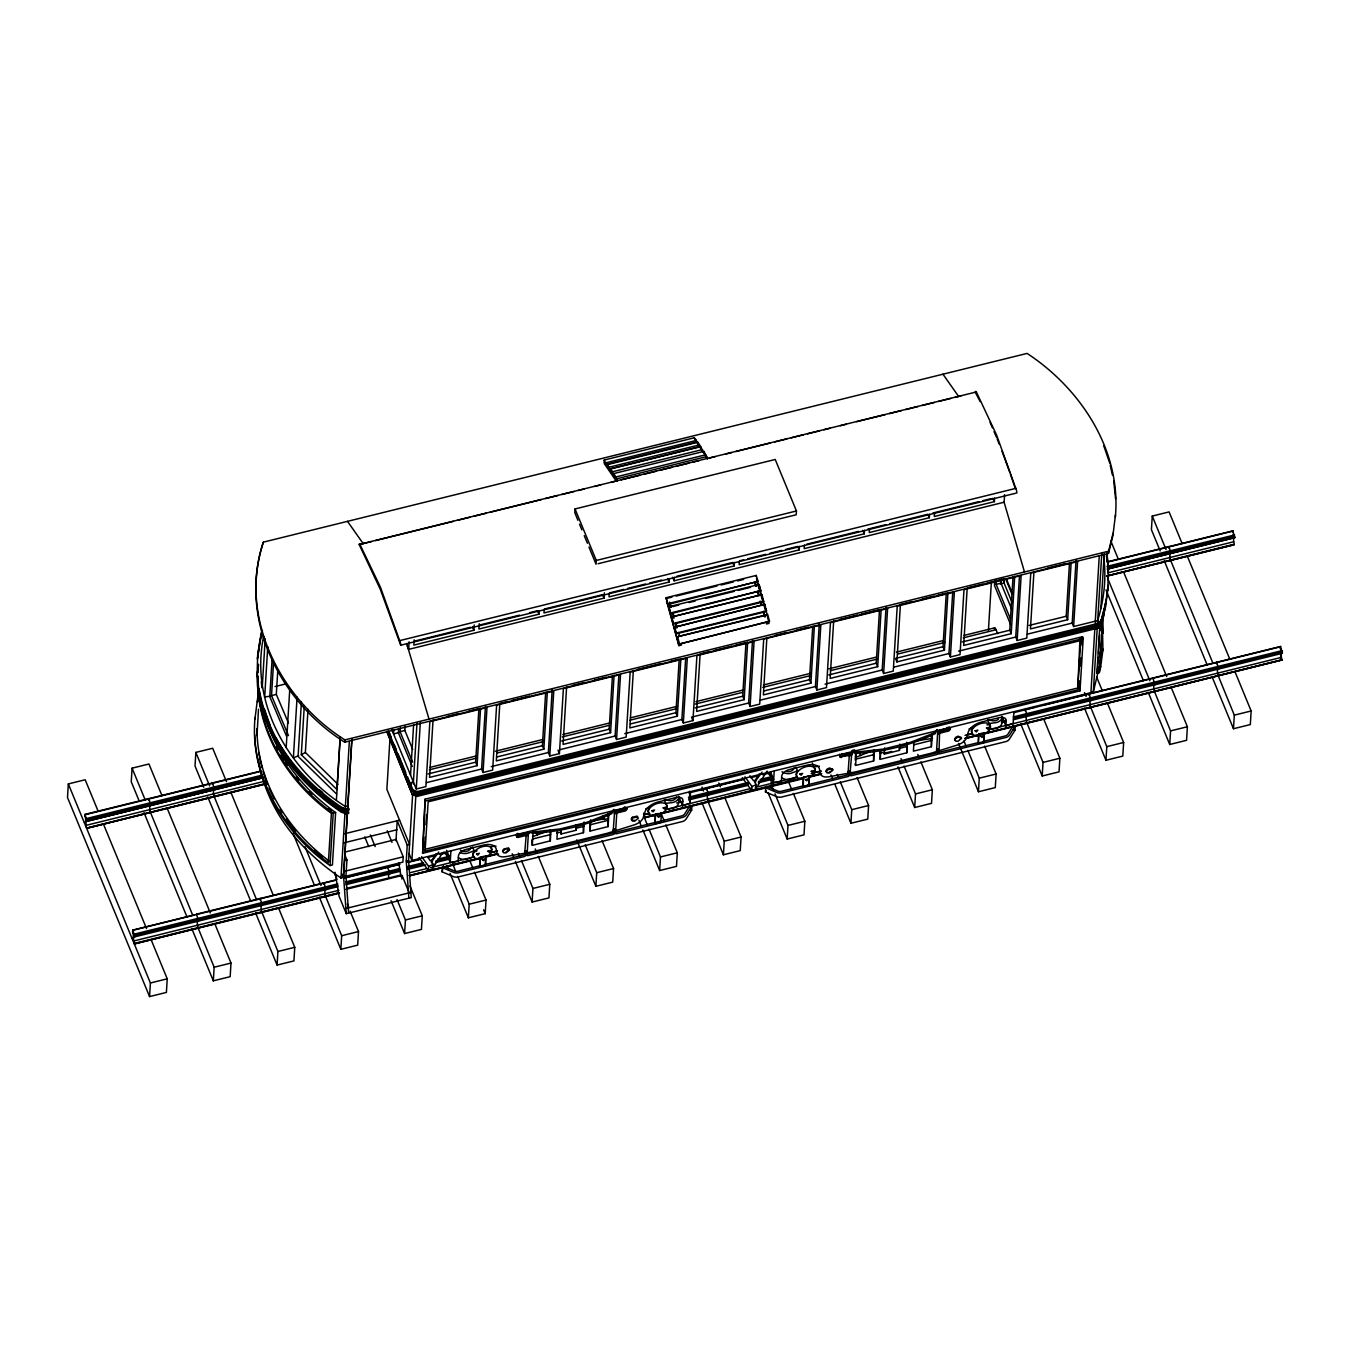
<?xml version="1.0" encoding="UTF-8"?>
<svg xmlns="http://www.w3.org/2000/svg" width="1350" height="1350" viewBox="0 0 1350 1350"><rect width="100%" height="100%" fill="white"/><g stroke="black" fill="none" stroke-linecap="round" stroke-linejoin="round"><path stroke-width="1.5" d="M1115.336 517.117C1121.614 450.765 1081.013 388.783 1027.097 353.413L263.368 542.143C238.174 617.524 280.429 699.283 344.891 739.901L1108.62 551.188L1113.092 533.064M255.032 717.508C249.446 776.233 282.926 832.545 330.024 865.536L332.421 864.945L335.627 812.531C303.142 789.227 276.902 756.067 265.646 717.373M257.057 676.434L257.698 654.362L261.309 632.424M257.85 677.717C256.365 731.953 288.512 782.291 331.391 813.375L328.371 862.751C287.398 833.051 256.686 786.291 254.677 734.771M257.968 671.962L258.576 664.301M256.753 734.535L256.854 728.781M257.799 683.876L257.951 676.215M258.019 672.367L258.137 666.613M256.989 735.699L258.491 709.256M1102.933 650.649L1102.359 621.709M1107.81 590.203L1108.451 568.131L1107.051 553.888M86.434 820.007L87.024 821.239L264.398 777.431L87.041 821.273L84.966 814.371L260.28 771.188M134.73 936.883L132.924 930.234L336.218 880.099M758.346 782.764L772.335 779.321L772.318 777.144M1234.744 537.638L1107.186 569.143L1234.744 537.654L1232.769 530.736L1232.533 532.271M1013.377 719.736L1282.416 653.282L1280.441 646.363L1280.205 647.882M98.196 811.35L85.168 779.76L68.327 783.928L67.5 797.513L149.563 996.587L166.404 992.419L167.231 978.817L151.149 939.786M84.864 815.889L84.949 814.438M161.966 795.606L148.939 763.999L132.097 768.167L131.254 781.768L139.219 801.09M132.519 931.517L132.891 930.133M148.618 800.094L148.77 798.559M150.407 812.278L192.662 915.097M150.829 805.494L148.854 798.576M149.563 996.587L150.39 982.986L68.327 783.928M226.479 781.701L212.693 748.254L195.851 752.406L195.024 766.007L203.782 787.269M198.079 927.923L214.161 967.224L213.317 980.826L230.158 976.674L231.002 963.073L214.903 924.041M212.372 784.333L212.524 782.798L214.582 789.733L213.958 788.501M214.178 796.534L256.416 899.336M263.368 542.143C238.089 618.199 279.197 701.139 344.739 742.179L1108.485 553.449L1112.957 535.326L1115.471 514.856M258.542 691.217L254.931 719.027M262.373 684.956L265.191 638.854M267.756 646.701L264.684 696.988L270.624 696.111M272.093 659.002L269.781 696.735L286.504 736.121M288.495 735.598L271.519 695.638L273.527 662.833M260.044 899.978L260.196 898.425M261.832 912.161L277.914 951.48L277.087 965.064L293.929 960.913L294.756 947.312L278.657 908.28M262.254 905.377L260.28 898.459M288.444 722.959L276.311 694.406L277.813 669.803M286.183 747.63L289.777 688.939M297.084 697.157L293.372 757.941L298.637 755.646M301.421 701.916L298.08 756.405L336.623 794.07M340.065 738.298L336.926 789.564L301.303 754.751L304.307 705.527M338.023 784.384L305.37 752.473L308.002 709.408M323.798 884.216L323.949 882.681L326.008 889.616M325.603 896.4L341.668 935.719L340.841 949.32L357.683 945.152L358.509 931.551L350.089 911.115M330.024 865.536L333.231 813.122C288.698 781.903 257.108 730.603 257.124 675.304M336.403 799.976L340.251 737.1M344.739 742.179L344.891 739.901M310.433 783.894L325.282 796.871L341.668 808.802L346.343 810.523L348.756 809.933L348.216 808.616L348.536 813.324L346.14 813.915L341.449 812.211L341.516 811.08C300.442 783.894 266.811 742.028 258.829 692.466M341.668 808.802L341.752 807.401C315.208 789.531 291.921 766.395 276.261 738.349M348.081 810.894L343.322 810.624L343.457 808.363M347.338 812.801L343.389 877.382L340.976 877.989L344.942 813.409M349.329 741.504L345.364 806.507L346.14 813.915M348.756 809.933L347.76 805.916L351.861 738.804M412.644 794.323L408.594 860.49L411.261 897.598L346.258 913.663L343.592 876.555L351.928 739.429M348.604 913.089L345.954 875.964L346.933 859.933L344.621 854.331M389.931 739.26L386.876 789.379L409.573 844.459L407.227 845.049L406.249 861.064L408.898 898.189M393.812 729.709L393.559 733.911L399.33 732.476M398.621 728.528L398.368 732.712L412.256 766.429M412.627 762.109L400.073 731.649L400.326 727.549M395.989 840.78L397.204 820.749L407.227 845.049M1004.586 494.657L1004.113 502.217L408.662 649.367L409.118 641.807M412.729 749.503L404.882 730.468L405.135 726.367M414.163 639.816L413.843 645.097L473.901 630.264L474.221 624.966M401.861 879.052L402.081 875.492L345.802 889.397M345.819 851.867L396.073 839.447L403.211 856.794L402.891 862.144L344.604 876.538M409.489 787.742L411.362 786.173M410.535 775.102L413.606 724.815M412.358 794.694L386.859 731.531L412.358 794.694L417.032 796.399L1098.461 628.003L1101.009 624.51L1105.431 607.433L1107.878 589.072M1103.642 556.824C1106.612 578.188 1103.929 600.024 1097.685 620.595L1098.681 624.611L417.251 792.99L412.56 791.286L388.648 731.649M413.286 783.877L416.998 723.296M410.012 886.056L422.28 915.806L421.436 929.391L404.595 933.559L405.439 919.957L397.001 899.522M1108.114 585.377L1105.633 604.024L1101.212 621.118L1098.006 625.573L416.576 793.969L414.231 793.108L414.366 790.847M1098.309 670.899L1093.314 692.077L411.885 860.456L415.969 793.8M1097.685 620.595L1073.621 626.535L1077.604 561.566L1030.759 573.142L1026.793 638.111L1017.158 640.491L1021.14 575.522L964.001 589.646L960.019 654.615L950.4 656.994L954.366 592.026L897.227 606.15L893.261 671.119L883.626 673.481L887.608 608.529L830.452 622.654L826.487 687.606L816.868 689.985L820.834 625.016L763.695 639.141L759.712 704.109L750.094 706.489L754.076 641.52L696.921 655.644L692.955 720.613L683.319 722.992L687.302 658.024L630.163 672.148L626.181 737.1L616.562 739.479L620.528 674.528L563.389 688.635L559.423 753.604L549.788 755.983L553.77 691.014L496.614 705.139L492.649 770.108L483.03 772.487L486.996 707.518L429.857 721.642L425.874 786.611L416.256 788.991L420.356 721.879M416.576 793.969L416.711 791.691M417.032 796.399L417.099 795.268L1098.546 626.873L1101.077 623.379L1105.498 606.302M417.251 792.99L417.336 791.589L1098.765 623.194L1101.296 619.701L1105.717 602.623M425.115 799.166L422.618 853.301L1080 690.862L1083.206 638.449L1082.481 636.711L425.115 799.166L422.618 853.301M424.524 847.412L425.166 837.118M425.925 824.766L426.549 814.489M433.046 720.006L429.536 777.414L477.056 765.669L480.566 708.261L468.686 711.197M425.115 851.192L428.136 801.816L1080.709 640.558L1079.983 638.82L1077.688 689.934L425.115 851.192L424.406 849.471L1076.963 688.213M438.733 852.053L431.291 862.127L432.996 864.489L432.743 868.658L428.439 870.598L428.692 866.43L421.673 856.676M484.431 864.658L681.851 815.873A4.826 3.881 3.5 0 0 684.636 813.983L690.12 805.258L691.909 806.017L691.656 810.186L686.154 818.927A6.75 5.417 3.5 0 1 682.256 821.576L458.325 876.909A6.75 5.417 3.5 0 1 453.161 876.504L442.142 871.847L442.395 867.679L443.273 866.261L454.292 870.902A4.826 3.881 3.5 0 0 457.971 871.206L480.364 865.671M443.273 866.261L442.142 871.847M690.542 791.91L689.85 803.216L682.577 805.849L682.914 800.499A7.999 4.438 -22.4 0 0 675.624 797.614L658.581 801.833A14.074 7.813 -22.4 0 0 644.861 812.16L643.275 817.526A10.429 5.788 -22.4 0 1 634.213 824.884L607.686 833.153L531.9 851.884L505.575 856.676A10.429 5.788 -22.4 0 1 497.154 853.639L496.176 848.897A14.074 7.813 -22.4 0 0 483.334 845.134L466.273 849.352A7.999 4.438 -22.4 0 0 458.409 855.984L458.089 861.334L450.191 862.431L450.883 851.141M453.127 864.894L455.406 870.75M479.233 623.734L478.896 629.033L538.954 614.183L539.173 610.656M477.056 765.669L475.622 762.193L478.896 708.885M474.542 872.168L486.034 900.045L485.207 913.646L468.366 917.798L469.193 904.213L457.701 876.336M483.03 772.487L481.596 769.011L485.443 706.151M479.604 866.278L480.161 857.25L485.831 855.849L485.595 865.637L479.604 866.278L485.291 864.877L485.831 855.849M479.925 867.037L480.161 857.25M516.679 836.308L517.995 834.654M519.142 835.701L518.653 833.49M525.842 853.099L524.762 852.221L526.331 833.625M526.551 852.93L526.23 851.108L524.998 852.761L526.77 853.082L527.276 851.614L528.322 834.486L527.259 833.608M544.185 609.424L543.966 612.951L604.024 598.101L604.344 592.819M531.9 840.054L532.305 845.336L550.294 840.881L550.867 831.533M532.305 845.336L533.098 832.241M538.296 856.406L549.788 884.284L548.961 897.885L532.119 902.053L532.946 888.452L521.454 860.574M507.735 701.544L499.821 703.502L496.311 760.911L543.831 749.166L542.396 745.706L545.653 692.398M532.508 836.679L546.834 831.398M543.831 749.166L547.341 691.757M549.788 755.983L548.37 752.507L552.201 689.648M550.226 829.997L550.294 840.881M598.084 563.726L796.213 514.755L796.449 510.975L775.221 459.472L575.033 508.95L574.813 512.73L577.952 520.358M557.466 830.317L556.926 839.244L583.453 832.697L584.111 821.981M566.595 686.998L563.068 744.424L610.588 732.679L614.098 675.27M576.433 826.099L576.18 830.25L561.026 833.996L561.279 829.845M576.163 824.732L576.18 830.25M575.033 508.95L596.278 560.452L596.042 564.233L588.954 547.054M604.192 460.046L606.521 464.822L696.6 442.564L696.364 440.438L694.271 437.788L604.192 460.046L604.327 463.691L616.393 481.275M583.251 824.023L583.453 832.697M589.899 822.049L590.085 831.06L608.074 826.605L608.884 813.527M590.085 831.06L590.76 819.838M609.238 593.342L609.019 596.869L669.077 582.036L669.296 578.509M602.066 840.662L613.558 868.539L612.731 882.124L595.873 886.292L596.717 872.691L585.225 844.813M610.588 732.679L609.171 729.202L612.428 675.894M607.618 818.708L604.462 819.484L603.079 815.434M608.124 813.847L608.074 826.605M616.562 739.479L615.127 736.02L618.84 675.236M615.819 811.89L616.798 812.616L615.752 829.744L614.233 831.094L613.237 830.368L614.554 812.211M623.565 808.447L624.864 806.811L626.012 807.84M624.088 809.764L623.616 807.553M633.352 670.511L629.842 727.92L677.362 716.175L680.873 658.766M626.552 809.156L625.404 808.11M647.443 825.339L644.406 817.627L809.156 775.946L803.469 777.364L802.913 786.375L808.92 785.751L809.46 776.722M666.579 601.003L678.932 645.638L681.429 645.03L681.531 643.511M655.391 813.949L655.155 823.736L660.842 822.336L661.399 813.308L655.391 813.949L655.155 823.736M734.349 562.427L734.13 565.954L674.089 580.787L674.291 577.277M660.859 816.159L661.078 812.548M665.82 824.901L677.312 852.778L676.485 866.379L659.644 870.531L660.471 856.946L648.979 829.052M678.932 645.638L666.141 597.712L756.219 575.438L758.076 581.361L667.693 604.564L666.141 597.712M677.362 716.175L675.928 712.699L679.185 659.391M683.319 722.992L681.902 719.516L685.614 658.749M700.127 654.008L696.617 711.416L744.137 699.671L747.647 642.263L735.767 645.199M706.371 789.683L706.506 788.147M708.159 801.866L724.241 841.185L723.398 854.786L740.239 850.618L741.083 837.017L724.984 797.985M708.581 795.083L706.607 788.164M739.361 561.195L739.142 564.722L799.2 549.872L799.403 546.345M744.137 699.671L742.702 696.212L745.959 642.904M750.094 706.489L748.659 703.013L752.507 640.153M762.058 772.166L754.599 782.224L756.304 784.603L756.051 788.754L751.748 790.712L752.001 786.544L744.981 776.79M766.597 622.485L766.513 624.004L769.011 623.379L766.159 610.791M766.884 637.504L763.374 694.913L810.894 683.167L814.404 625.759M982.766 741.521L1005.159 735.986A4.826 3.881 3.5 0 0 1007.944 734.096L1013.428 725.372L1015.217 726.114L1014.964 730.283L1009.463 739.041A6.75 5.417 3.5 0 1 1005.564 741.673L781.633 797.006A6.75 5.417 3.5 0 1 776.469 796.601L765.45 791.944L765.703 787.776L766.597 786.358L777.6 791.016A4.826 3.881 3.5 0 0 781.279 791.303L803.672 785.767M771.913 786.105L773.432 790.121M1013.85 712.024L1013.158 723.313L1005.902 725.962L1006.222 720.613A7.999 4.438 -22.4 0 0 998.933 717.727L981.889 721.929A14.074 7.813 -22.4 0 0 968.169 732.257L966.583 737.64A10.429 5.788 -22.4 0 1 957.521 744.981L930.994 753.249L855.208 771.981L828.883 776.773A10.429 5.788 -22.4 0 1 820.462 773.736L819.484 769.011A14.074 7.813 -22.4 0 0 806.642 765.231L789.598 769.449A7.999 4.438 -22.4 0 0 781.717 776.081L781.397 781.431L773.499 782.544L774.191 771.238M804.414 545.113L804.195 548.64L864.253 533.807L864.472 530.28M793.344 793.378L804.836 821.273L804.009 834.857L787.168 839.025L787.995 825.424L774.967 793.834M810.894 683.167L809.46 679.708L812.734 626.4M803.233 787.151L803.469 777.364M808.92 785.751L809.156 775.946M816.868 689.985L815.434 686.526L819.281 623.649M833.659 621.017L830.149 678.426L877.669 666.681L881.179 609.272M839.498 754.211L840.645 755.241M839.751 756.557L841.303 754.599L852.221 752.423L850.5 754.701L851.158 753.874M850.331 772.757L848.087 772.335L849.386 754.178M848.559 771.458L848.323 772.858L850.078 773.179L851.648 754.599L850.652 753.857L841.185 756.726L850.972 755.156L852.542 753.199L841.624 755.359L840.054 757.316L841.489 757.485M857.098 777.634L868.59 805.511L867.763 819.112L850.922 823.264L851.749 809.679L840.257 781.785M855.208 760.168L855.664 752.692M869.467 529.031L869.265 532.558L929.306 517.725L929.526 514.198M855.782 757.384L870.142 751.494M874.294 749.773L873.602 760.995L855.613 765.433L856.406 752.355M877.669 666.681L876.234 663.204L879.491 609.896M873.551 750.111L873.602 760.995M883.626 673.481L882.191 670.022L886.039 607.146M880.048 750.684L880.234 759.358L906.761 752.794L907.301 743.884M880.234 759.358L880.791 750.431M899.876 744.12L899.488 750.364L884.334 754.11L884.098 752.153L880.031 753.148M884.334 754.11L884.722 747.866M947.936 592.768L944.426 650.177L896.906 661.922L900.416 604.513L912.296 601.577M906.677 742.348L906.761 752.794M913.967 741.808L913.393 751.157L931.382 746.719L932.192 733.624M920.869 761.873L932.361 789.75L931.517 803.351L914.676 807.519L915.519 793.918L904.028 766.041M934.537 512.966L934.318 516.493L994.376 501.643L994.596 498.116M931.331 735.834L931.382 746.719M937.626 751.342L936.562 750.465L937.609 733.354L939.127 732.004M944.426 650.177L943.009 646.701L946.266 593.392M950.4 656.994L948.966 653.518L952.678 592.751M949.388 727.059L946.924 727.667L947.413 729.861L948.611 730.013M947.413 729.861L946.924 727.667M949.86 729.253L948.713 728.224L939.263 730.401L937.693 732.358L939.448 733.286L948.915 730.941L950.484 728.983L939.566 731.16L937.879 733.286M967.191 588.009L963.681 645.418L1011.201 633.673L1014.711 576.264M978.159 743.074L978.716 734.046L984.386 732.645L984.15 742.433L978.159 743.074L983.846 741.673L984.386 732.645M978.48 743.85L978.716 734.046M984.623 746.111L996.114 774.006L995.287 787.59L978.446 791.758L979.273 778.157L967.781 750.279M988.419 630.45L991.356 582.424M994.714 581.226L994.461 585.411L1010.677 624.746M1010.289 618.621L996.165 584.347L996.418 580.247M1011.96 609.812L1000.974 583.166L1001.228 579.066M1004.332 578.846L1004.079 583.031L1000.232 583.993M1011.201 633.673L1009.766 630.214L1013.023 576.906M1017.158 640.491L1015.74 637.014L1019.452 576.248M1025.156 710.91L1025.308 709.358L1027.367 716.293M1033.965 571.506L1030.455 628.914L1067.664 619.717L1071.174 562.309M1026.962 723.094L1043.027 762.413L1042.2 775.997L1059.041 771.846L1059.868 758.244L1043.786 719.212M1067.664 619.717L1066.23 616.258L1069.487 562.95M1073.621 626.535L1072.204 623.076L1076.051 560.199M1077.688 689.934L1080.709 640.558M1079.797 680.737L1080 690.862M1080.692 666.073L1081.198 657.686M1081.974 645.097L1082.481 636.711M1088.927 695.149L1089.062 693.596L1091.138 700.549M1090.918 692.668L1094.901 627.581M1099.254 556.183L1095.272 621.287L1096.065 628.594M1090.716 707.333L1106.797 746.651L1105.954 760.252L1122.795 756.084L1123.639 742.483L1107.54 703.451M1093.314 692.077L1097.263 627.497M1097.398 625.404L1101.786 553.5M1098.056 624.544L1098.461 628.003M1103.017 649.131L1100.537 667.879L1099.322 672.587L1096.926 673.178L1099.862 624.966M1100.891 608.226L1104.216 553.736M1098.242 657.517L1097.483 669.853L1098.225 666.967M1098.478 653.4L1099.626 634.871M1099.879 630.754L1100.115 626.653M1101.009 624.51L1101.077 623.379M1101.212 621.118L1101.296 619.701M1099.322 672.587L1102.528 620.19L1103.743 615.482M1108.485 553.449L1108.62 551.188M1182.111 543.51L1169.1 511.903L1152.259 516.071L1151.415 529.673L1160.19 550.935M1154.486 691.571L1170.551 730.89L1169.724 744.491L1186.566 740.323L1187.392 726.739L1171.311 687.707M1168.779 547.999L1168.914 546.463L1170.99 553.399M1170.568 560.183L1212.823 663.002M1216.451 663.626L1216.586 662.091L1218.662 669.026M1218.24 675.827L1234.305 715.146L1233.478 728.73L1250.319 724.579L1251.146 710.977L1235.064 671.946M984.099 733.961L1281.994 660.066M387.652 867.122L389.779 873.855L389.137 872.623M1232.618 530.904L1107.084 561.921M1280.289 646.532L1045.17 704.633M257.479 658.041L262.136 630.298M257.411 659.171L259.791 641.942M263.706 636.238C249.261 703.637 289.339 771.086 345.364 806.507L347.76 805.916M1106.038 599.754L1102.899 619.886L1099.879 669.263L1100.638 666.377M1099.558 657.383L1100.351 651.645M196.425 914.186L335.846 879.93M526.551 833.794L526.095 835.042L527.85 835.363L526.298 834.233M528.322 834.486L528.069 835.532L525.808 835.11M524.762 852.221L525.032 851.192L527.276 851.614M525.285 852.694L526.146 851.917M614.807 811.772L614.571 813.173L616.326 813.51M615.026 811.924L615.431 812.919L616.292 812.16M616.562 812.092L614.604 812.582M616.798 812.616L616.545 813.662L614.284 813.24M613.237 830.368L613.508 829.322M849.639 753.739L849.403 755.139L851.158 755.477L849.606 754.329M849.859 753.891L850.264 754.886L851.124 754.127M851.411 754.059L849.437 754.549M851.648 754.599L851.377 755.629L849.133 755.207M848.087 772.335L848.34 771.289M849.859 773.027L849.538 771.204M938.334 732.038L938.739 733.033L940.207 732.527M939.6 732.274L939.077 749.841L937.541 751.191M939.887 732.206L938.655 733.86M940.123 732.729L938.588 734.079L937.609 733.354M936.562 750.465L938.081 749.115M937.069 750.938L937.929 750.161L938.334 751.174M938.79 749.908L938.554 751.326L936.799 751.005L938.756 750.516M260.28 639.242L261.09 636.103M261.546 634.331L262.457 630.788M257.327 701.781L258.542 697.072M1096.926 673.178L1098.141 668.469M755.916 576.383L756.219 575.438M668.959 606.724L670.511 613.794L760.911 590.659L759.038 584.466L668.959 606.724L670.511 613.794M759.038 584.466L760.59 591.519M86.316 819.923L86.248 820.108A13.449 2.919 76.1 0 0 86.012 825.373L86.619 827.786M133.988 935.567L133.92 935.736A13.449 2.919 76.1 0 0 133.684 941.001L134.291 943.431L339.508 892.704L134.308 943.954L338.681 893.447M472.635 847.041L474.188 850.77L472.736 854.061L473.816 856.71L467.184 859.208A8.994 7.223 3.5 0 1 458.376 857.571M795.96 767.138L797.496 770.867L796.044 774.158L797.124 776.824L790.492 779.304A8.994 7.223 3.5 0 1 781.684 777.667M671.962 616.866L762.041 594.591L671.962 616.866L673.481 624.071L763.56 601.796L762.041 594.591M674.409 627.294L764.842 604.311L766.344 611.533L676.266 633.791L674.409 627.294L764.842 604.311M676.266 633.791L674.764 626.569M631.547 819.804L632.627 818.049L637.436 816.868M960.238 739.226L961.335 737.471L958.061 736.172L955.631 737.387L954.534 739.142L955.446 740.408M691.909 806.017L686.408 814.759A6.75 5.417 3.5 0 1 682.509 817.408L616.005 833.844M765.45 791.944L766.344 790.526M1015.217 726.114L1009.716 734.873A6.75 5.417 3.5 0 1 1005.817 737.505L939.313 753.941M427.815 857.301L430.262 860.692L431.831 860.304L436.016 853.774M442.749 852.592L434.498 865.451L433.856 863.899M749.908 775.71L753.57 780.789L755.139 780.401L759.324 773.888M757.806 785.565L767.087 771.086M769.517 621.321L679.016 644.136L769.517 621.321L767.678 614.419L677.599 636.694L765.214 615.482M475.622 851.664L477.023 850.821M517.455 833.355L516.139 834.992L517.877 836.443M518.181 837.388L527.664 835.042L529.217 833.085L518.316 835.262L516.746 837.219L518.181 837.388L516.426 836.443L517.995 834.486L528.913 832.326L528.846 833.389L525.909 834.114M527.783 834.654L528.441 833.844L526.956 834.789M616.14 813.189L625.607 810.844L627.176 808.886L616.258 811.046L614.706 813.021L616.14 813.189L614.385 812.244L615.954 810.287L626.856 808.11L625.286 810.067M840.038 755.511L841.303 754.768M940.629 731.633L948.594 730.181L950.164 728.224L948.729 728.055M301.303 754.751L305.37 752.473M505.845 852.12L509.372 849.15L508.477 847.884L503.668 849.083L502.588 850.837L503.483 852.086M829.17 772.234L831.6 771.019M428.692 866.43L432.996 864.489M752.001 786.544L756.304 784.603M645.705 808.869L649.417 807.469L647.966 810.742L649.063 813.409L643.545 814.776M969.03 728.966L972.726 727.566L971.274 730.856L972.371 733.523L965.014 735.328M271.519 695.638L276.311 694.406M606.285 462.696L696.364 440.438M607.382 464.096L697.461 441.838L699.536 444.876L699.722 446.934L609.643 469.193L607.382 464.096L609.643 469.193M609.458 467.134L699.536 444.876M610.673 470.728L610.504 468.686L700.583 446.411L702.827 451.558M610.504 468.686L612.562 471.757L702.641 449.499M703.907 451.389L706.101 456.722L703.907 451.389L612.748 473.816L612.562 471.757M707.13 458.46L707.012 456.502L616.022 478.98L613.98 475.639L613.828 473.648L615.887 476.972L705.966 454.714M360.248 544.202L976.354 391.956L996.536 434.919L1016.634 490.809A5.164 1.114 76.1 0 1 1016.803 492.969L400.697 645.216L380.295 589.309L359.218 544.607A5.197 1.131 76.1 0 1 359.573 543.679L380.43 587.166L400.528 643.056A5.164 1.114 76.1 0 1 400.697 645.216M359.218 544.607L371.503 541.569M375.587 540.557L453.364 521.336M457.464 520.324L469.749 517.286M473.833 516.274L486.118 513.236M490.219 512.224L541.384 499.584M545.484 498.572L557.752 495.534M561.853 494.522L574.138 491.501M578.222 490.489L584.364 488.97M594.608 486.439L600.75 484.92M610.976 482.389L617.119 480.87M621.219 479.858L639.63 475.301M643.731 474.289L656.016 471.268M660.099 470.256L672.384 467.218M676.485 466.206L688.753 463.168M692.854 462.156L698.996 460.637M709.222 458.106L715.365 456.587M725.608 454.056L731.751 452.554M735.834 451.541L770.631 442.935M774.731 441.923L787.016 438.885M791.1 437.873L803.385 434.835M807.486 433.839L819.754 430.802M823.854 429.789L829.997 428.271M840.223 425.739L846.366 424.221M856.609 421.689L885.263 414.619M889.346 413.606L901.631 410.569M905.732 409.556L918 406.519M922.101 405.506L934.386 402.469M938.469 401.456L950.754 398.419M954.855 397.406L960.998 395.904M596.278 560.452L796.449 510.975M399.971 640.558L1016.077 488.312M414.416 641.132L470.458 627.294M479.469 625.067L519.514 615.161M529.521 612.697L537.519 610.723L538.954 614.183M544.539 608.985L602.589 594.641L604.024 598.101M609.592 592.903L623.599 589.444M627.615 588.448L645.621 584.01M649.637 583.014L661.635 580.044M676.654 576.332L732.712 562.477L734.13 565.954M739.716 560.756L743.715 559.761M747.714 558.782L765.737 554.327M769.736 553.331L781.751 550.361M785.751 549.383L797.766 546.413L799.2 549.872M806.777 544.185L858.819 531.326M867.831 529.099L885.836 524.644M889.853 523.648L927.889 514.249L929.306 517.725M932.884 513.017L978.936 501.643M982.935 500.648L990.934 498.673M275.062 686.542L285.289 684.028M665.837 598.641L671.979 597.122M676.08 596.109L717.019 585.984M721.119 584.972L733.404 581.934M737.505 580.922L743.648 579.403M667.98 603.619L758.076 581.361M672.722 606.572L678.864 605.053M689.108 602.522L695.25 601.003M705.476 598.472L734.147 591.401M738.248 590.389L750.533 587.351M670.832 612.917L760.911 590.659M673.836 623.312L763.914 601.054M676.62 633.066L766.716 610.808M446.917 716.58L458.798 713.644M511.701 700.566L529.521 696.161M572.535 685.53L584.398 682.594M594.304 680.164L606.184 677.227M637.318 669.533L661.078 663.66M670.967 661.213L678.898 659.256M702.101 653.518L710.016 651.561M713.981 650.582L731.801 646.178M774.816 635.546L786.696 632.61M796.584 630.163L808.464 627.227M839.599 619.549L857.419 615.144M861.384 614.166L879.188 609.761M922.202 599.13L934.082 596.194M938.048 595.215L945.962 593.258M969.165 587.52L983.036 584.094M986.985 583.116L1004.805 578.711M1047.668 568.131L1065.302 563.76M400.073 731.649L404.882 730.468M996.165 584.347L1000.974 583.166M85.303 814.691L260.651 771.373M1107.456 562.106L1232.989 531.09M86.856 818.454L262.204 775.119M1107.017 566.359L1234.575 534.954M87.159 819.872L262.491 776.554M1107.304 567.793L1234.828 536.271M86.012 825.373L265.343 781.059M1108.164 572.788L1233.697 541.755A13.449 2.919 76.1 0 1 1233.934 536.507M86.653 828.023L265.95 783.472M265.984 783.726L86.636 828.326L265.68 784.08M1106.797 576.231L1234.305 544.708L1106.814 575.944L1234.305 544.185L1233.697 541.755M429.891 767.408L476.938 755.781M495.366 751.224L542.413 739.597M562.883 734.535L609.93 722.908M630.399 717.862L677.447 706.236M695.858 701.679L742.922 690.053M763.374 684.99L810.439 673.363M828.849 668.824L875.914 657.197M896.366 652.134L943.431 640.508M963.883 635.445L994.579 627.868M429.334 769.787L476.381 758.16M496.851 753.097L543.898 741.471M562.309 736.914L609.373 725.288M629.826 720.225L676.89 708.598M695.301 704.059L742.365 692.432M762.817 687.369L809.882 675.742M830.334 670.68L877.399 659.053M897.851 654.008L944.916 642.381M963.326 637.824L996.064 629.741L997.667 633.639M428.102 773.938L475.622 762.193M496.851 756.962L542.396 745.706M561.651 740.947L609.171 729.202M630.399 723.954L675.928 712.699M695.183 707.94L742.702 696.212M763.931 690.964L809.46 679.708M828.714 674.949L876.234 663.204M943.009 646.701L895.489 658.446L896.906 661.922M962.246 641.959L1009.766 630.214M1029.021 625.455L1066.23 616.258M413.404 782.038L409.793 782.933L409.708 784.35L411.514 783.894M426.499 782.629L481.596 769.011M491.214 766.631L548.37 752.507M560.031 749.638L615.127 736.02M624.746 733.641L681.902 719.516M748.659 703.013L691.521 717.137L692.955 720.613M760.337 700.144L815.434 686.526M825.053 684.146L882.191 670.022M893.869 667.136L948.966 653.518M958.584 651.139L1015.74 637.014M1027.401 634.146L1072.204 623.076M348.84 808.515L346.427 809.106L341.752 807.401M333.231 813.122L335.627 812.531M348.604 812.194L346.207 812.784L341.516 811.08M425.824 800.904L1083.206 638.449M344.672 833.743L399.566 820.176M344.132 842.805L396.984 829.744M344.571 860.524L346.933 859.933M344.942 871.206L403.211 856.794M854.702 749.841L851.85 750.549L855.647 752.153L883.474 749.048L910.204 742.433L935.213 732.493L937.103 729.489L935.145 733.674A178.807 143.556 3.5 0 1 855.579 753.351L851.783 751.748M343.592 876.555L345.954 875.964M406.249 861.064L408.594 860.49M132.604 930.15L194.366 914.878M345.802 877.466L397.609 864.658M407.565 862.194L419.529 859.241M700.464 789.817L742.314 779.473M1027.232 709.071L1035.214 707.096M344.183 878.141L399.971 864.354M407.936 862.38L419.901 859.427M427.866 857.452L435.831 855.478M439.813 854.499L445.804 853.031M688.888 792.956L744.677 779.169M750.651 777.684L758.616 775.727M762.598 774.731L770.58 772.774M1013.664 712.699L1280.661 646.717M939.111 731.633L938.014 733.117L939.448 733.286M519.362 835.717L527.344 833.76M617.321 811.519L622.215 810.304M938.081 732.476L939.836 732.797M939.668 733.016L937.912 732.696M134.528 934.082L337.753 883.862M345.735 881.888L399.532 868.607M407.498 866.632L423.444 862.701M437.383 859.241L449.347 856.288M590.372 821.222L604.496 818.893M688.433 797.209L748.221 782.443M760.168 779.49L772.133 776.52M915.249 740.931L932.513 738.433L931.095 734.974M1013.226 716.951L1282.247 650.599M474.188 850.77L467.539 853.251A8.994 7.223 3.5 0 1 459.979 852.39M664.284 799.673L665.837 803.402L673.093 802.457A8.994 7.223 3.5 0 0 679.05 797.175M797.496 770.867L790.847 773.364A8.994 7.223 3.5 0 1 782.038 771.727M987.609 719.786L989.145 723.516L996.401 722.571A8.994 7.223 3.5 0 0 1002.375 717.289M134.072 935.601L138.088 934.656M134.814 935.516L338.057 885.296M346.022 883.322L399.819 870.024M407.784 868.05L423.731 864.118M435.679 861.165L449.634 857.722M688.736 798.626L748.508 783.861M758.464 781.397L772.419 777.954M1001.548 721.339L1005.548 720.343M1013.513 718.369L1282.5 651.898M337.973 886.663L134.696 936.866L134.106 935.651M345.887 884.689L399.735 871.391M407.666 869.417L425.638 864.996M435.561 862.532L449.55 859.089M676.654 802.946L682.678 801.478M688.601 799.993L748.423 785.227M1001.43 722.689L1005.463 721.71M532.373 839.059L550.631 834.553M556.723 833.051L560.79 832.039L561.026 833.996M575.944 828.292L584.061 826.284M590.153 824.783L608.411 820.277M855.681 759.173L873.939 754.65M907.369 746.398L899.252 748.406L899.488 750.364M913.461 744.896L931.719 740.374M884.014 753.334L891.591 751.461M490.219 852.66L497.576 850.837M813.527 772.774L820.901 770.951M133.684 941.001L338.918 890.291M346.882 888.317L400.68 875.019M410.636 872.556L426.583 868.624M430.566 867.628L474.407 856.811M490.337 852.862L496.327 851.394M654.328 814.911L644.372 817.374L643.764 814.944L649.738 813.476M665.685 809.544L751.359 788.366M755.342 787.388L797.192 777.043M811.131 773.601L821.104 771.137M966.549 735.193L972.523 733.708M988.47 729.776L1281.369 657.399A13.449 2.919 76.1 0 1 1281.42 652.759M409.252 875.475L480.988 857.756M486.962 856.271L496.918 853.808L409.286 875.728M660.302 813.442L801.782 778.477M809.747 776.503L821.694 773.55L809.781 776.756M965.166 738.112L977.113 735.159M983.087 733.674L1281.96 659.812L1281.369 657.399M965.199 738.349L1281.977 659.846M410.265 875.762L482.186 857.992M486.27 856.98L498.504 853.959M644.389 817.914L655.611 815.13M803.031 778.714L661.23 813.746L664.284 821.188M809.139 777.195L821.391 774.174M965.048 738.669L980.033 734.974M937.035 749.587L938.014 749.351M525.217 851.934L526.972 852.272M526.804 852.491L525.049 852.154M614.301 830.874L615.279 830.621M849.133 772.841L850.112 772.588M938.588 750.735L936.832 750.398M525.758 852.947L527.023 852.643M807.739 784.772L978.699 742.517M802.913 786.375L808.599 784.974M525.066 856.305L458.578 872.741A6.75 5.417 3.5 0 1 453.414 872.336L442.395 867.679M527.529 855.697L613.541 834.452M848.391 776.419L781.886 792.855A6.75 5.417 3.5 0 1 776.739 792.45L765.703 787.776M850.837 775.811L936.866 754.549M346.579 908.331L411.581 892.266M150.39 982.986L167.231 978.817M214.161 967.224L231.002 963.073M277.914 951.48L294.756 947.312M341.668 935.719L358.509 931.551M405.439 919.957L422.28 915.806M469.193 904.213L486.034 900.045M532.946 888.452L549.788 884.284M596.717 872.691L613.558 868.539M660.471 856.946L677.312 852.778M724.241 841.185L741.083 837.017M787.995 825.424L804.836 821.273M851.749 809.679L868.59 805.511M915.519 793.918L932.361 789.75M979.273 778.157L996.114 774.006M1043.027 762.413L1059.868 758.244M1106.797 746.651L1123.639 742.483M1170.551 730.89L1187.392 726.739M1234.305 715.146L1251.146 710.977M812.362 763.087L813.898 766.817L819.366 766.192M496.057 846.096L490.59 846.72L491.67 849.369M532.339 832.056L560.149 828.934L586.896 822.319L611.904 812.379L613.794 809.376L611.837 813.577A178.807 143.556 3.5 0 1 532.271 833.237L528.474 831.634M632.138 820.294L634.5 820.327M986.934 724.815L988.284 724.984M849.217 754.211L850.972 755.156M412.644 789.868L417.336 791.589M412.425 793.547L417.099 795.268M1013.175 729.523L1014.964 730.283M689.867 809.426L691.656 810.186M1152.883 677.852L1154.891 684.788L1154.25 683.556M196.493 914.186L198.501 921.122L197.859 919.89M343.322 810.624C296.679 779.709 258.593 729.371 257.361 671.625M341.449 812.211C300.375 785.025 266.743 743.158 258.761 693.596M328.118 808.633L330.952 810.709M329.349 861.131C289.119 831.398 259.065 785.092 257.091 734.181M340.976 877.989C319.477 863.46 300.156 845.606 285.103 824.394A218.413 175.331 3.5 0 1 258.289 759.358M849.606 770.985L850.601 771.711M614.773 829.018L615.752 829.744M614.706 829.237L615.246 831.212L613.474 830.891M527.31 833.389L527.884 834.773L526.129 834.452M319.663 789.936L322.633 792.534M314.601 850.449L322.026 856.929M309.302 791.471L311.951 794.256M84.493 822.639L85.202 823.365A13.449 2.919 76.1 0 0 85.59 818.488L85.539 817.999M132.165 938.267L132.857 939.009A13.449 2.919 76.1 0 0 133.245 934.132L133.211 933.626M767.171 772.234L773.685 779.574L770.664 772.267M443.863 852.137L450.377 859.461L446.614 850.331M942.958 374.203L958.635 396.478M697.883 444.184L694.271 437.788M604.429 462.173L617.372 481.258M347.507 521.353L363.184 543.628M298.89 771.795C278.91 748.086 264.313 719.483 259.065 688.787M296.291 776.874L298.806 780.114M286.47 819.146L295.701 831.009M742.382 777.701L751.748 790.712M419.074 857.587L428.439 870.598M832.68 769.264L829.423 767.964L826.993 769.179L825.896 770.934L826.808 772.2M976.354 391.956L975.679 391.449A5.197 1.131 76.1 0 0 975.358 392.108M699.722 446.934L697.461 441.838M699.03 445.905L704.801 454.494M281.104 754.903L284.276 759.999M285.323 761.687L287.516 765.231M280.108 809.19L282.218 812.582M705.679 455.996L707.451 459M1026.709 715.028L1027.333 716.293M975.324 392.361L980.168 401.625M1234.103 536.406L1234.693 537.638M1281.774 652.033L1282.365 653.265M772.284 779.321L771.694 778.089A13.449 2.919 76.1 0 0 771.289 783.439L771.879 785.869M276.429 746.162L278.151 749.739M325.384 888.384L325.974 889.599M269.038 788.13L274.168 798.846M990.056 422.331L992.436 427.849M994.022 431.544L996.401 437.062M1280.509 656.775L1281.977 660.352M1187.392 556.318L1229.664 658.834M1152.259 516.071L1166.046 549.534M1164.172 560.587L1207.187 664.959M1211.963 676.553L1233.478 728.73M1110.696 540.675L1118.357 559.271M1123.639 572.062L1166.704 676.536M1107.591 578.154L1149.862 680.687M1105.987 589.883L1143.433 680.721M1148.209 692.314L1169.724 744.491M1098.141 623.312L1098.681 624.611M1096.554 676.806L1102.14 690.356M1084.506 692.584L1086.092 696.448M1084.455 708.058L1105.954 760.252M992.942 498.184L994.376 501.643M1006.391 578.998L1012.669 594.202M1006.307 580.416L1011.791 593.713M1003.573 581.799L1012.179 602.691M1020.684 723.819L1042.2 775.997M1001.936 716.361L1005.902 725.962M963.951 740.981L966.246 746.567M958.517 743.445L978.446 791.758M862.819 530.331L864.253 533.807M917.798 754.447L919.333 758.16M900.956 758.599L902.492 762.311M897.952 766.935L914.676 807.519M859.14 752.169L860.558 755.629M854.972 763.898L855.613 765.433M837.202 774.36L838.721 778.072M831.009 774.951L832.596 778.815M834.992 784.62L850.922 823.264M788.737 782.241L791.809 789.666M769.736 773.415L773.499 782.544M768.032 792.636L787.168 839.025M672.654 577.327L674.089 580.787M755.139 780.401L755.781 781.937M667.642 578.559L669.077 582.036M718.791 782.949L720.377 786.814M701.949 787.117L703.536 790.982M701.882 802.592L723.398 854.786M579.521 524.171L581.884 529.892M584.246 535.612L587.385 543.24M678.628 796.247L682.577 805.849M638.921 820.294L641.317 826.082M642.904 829.946L659.644 870.531M603.045 816.041L604.462 819.484M557.989 750.144L559.423 753.604M576.754 839.903L595.873 886.292M472.466 626.788L473.901 630.264M535.866 831.465L537.249 835.515M535.241 848.981L536.777 852.694M518.4 853.133L519.936 856.862M512.207 853.74L513.793 857.604M515.396 861.469L532.119 902.053M407.227 645.891L408.662 649.367M469.952 861.013L473.006 868.455M483.604 909.782L485.207 913.646M446.428 853.301L450.191 862.431M391.466 728.865L416.256 788.991M446.85 865.62L448.436 869.484M450.039 873.349L468.366 917.798M388.665 731.092L391.011 736.779M394.149 744.39L396.495 750.077M398.064 753.874L405.894 772.875M407.447 776.672L414.231 793.108M387.771 731.177L412.56 791.286M431.831 860.304L432.472 861.84M409.033 853.521L411.885 860.456M387.231 830.773L392.006 842.383M402.081 875.492L409.219 892.839M370.389 834.941L375.165 846.551M364.77 836.933L368.752 846.585M391.061 900.703L404.595 933.559M347.473 810.726L348.536 813.324M341.955 873.923L343.389 877.382M347.355 903.892L348.941 907.74M334.631 873.619L337.027 879.424M346.258 913.663L339.103 896.316L335.087 872.286M305.032 846.821L320.979 885.516M293.034 833.355L314.55 885.533M319.326 897.142L340.841 949.32M231.002 792.653L273.257 895.168M195.851 752.406L209.638 785.869M207.765 796.922L250.796 901.294M255.572 912.887L277.087 965.064M167.231 808.397L210.296 912.87M132.097 768.167L145.125 799.757M144.011 812.683L187.026 917.055M191.818 928.648L213.317 980.826M103.478 824.158L146.543 928.614M989.145 723.516L990.225 726.182L988.774 729.456L996.047 728.511A8.994 7.223 3.5 0 0 1001.717 719.483M813.898 766.817L814.978 769.483M665.837 803.402L666.917 806.068L665.466 809.359L672.739 808.414A8.994 7.223 3.5 0 0 678.409 799.386M997.11 438.851L999.219 444.201M1002.054 451.339L1009.682 472.011M1280.256 648.152L1280.846 649.789M133.161 933.39L132.553 931.702M85.489 817.763L84.898 816.075M1103.692 445.669L1109.751 463.084M264.381 708.936L270.118 725.507M263.064 771.609L267.536 784.502M1010.374 473.917L1014.879 487.249M1003.995 501.846L1024.481 571.978M406.688 643.528L429.03 719.111M756.54 578.34L765.585 608.833M756.574 580.247L765.484 610.335M755.241 582.846L756.337 586.322M754.616 582.609L755.696 586.086M669.617 602.117L671.254 607.348M669.533 603.636L670.612 607.112M757.974 591.773L759.122 595.704M760.809 601.594L761.94 605.526M757.316 591.317L758.464 595.249M760.151 601.138L761.282 605.07M672.908 612.799L674.038 616.714M675.742 622.62L676.873 626.535M672.806 614.301L673.937 618.233M675.641 624.122L676.772 628.054M764.961 606.656L765.889 609.913M763.644 611.415L765.129 616.95M763.56 612.917L764.539 616.612M678.577 632.441L679.556 636.137M677.599 636.694L679.438 643.579M1218.206 675.574L1217.599 673.144A13.449 2.919 76.1 0 1 1217.599 668.891M1170.534 559.946L1169.944 557.516A13.449 2.919 76.1 0 1 1169.994 552.892M1154.453 691.335L1153.845 688.905A13.449 2.919 76.1 0 1 1154.081 683.64M1090.682 707.079L1090.091 704.666A13.449 2.919 76.1 0 1 1090.142 700.026M1026.928 722.841L1026.321 720.411A13.449 2.919 76.1 0 1 1026.321 716.158M708.126 801.63L707.518 799.2A13.449 2.919 76.1 0 1 707.586 794.559M452.486 862.228L453.094 864.641M325.569 896.164L324.962 893.734A13.449 2.919 76.1 0 1 325.029 889.11M261.816 911.908L261.208 909.495A13.449 2.919 76.1 0 1 261.208 905.226M214.144 796.281L213.536 793.851A13.449 2.919 76.1 0 1 213.604 789.227M198.045 927.669L197.438 925.239A13.449 2.919 76.1 0 1 197.674 919.991M150.373 812.042L149.782 809.612A13.449 2.919 76.1 0 1 149.766 805.359M1110.189 465.058L1112.4 474.93M258.694 752.844L262.001 767.812M398.739 862.819L401.085 876.842M1113.716 480.87L1115.589 498.926M1106.662 552.369L1108.367 569.531M1106.528 554.648L1107.219 561.634M1107.624 565.701L1108.232 571.809M1106.46 555.778L1106.747 558.714M1107.759 568.873L1108.164 572.94M1102.275 623.211L1103.271 633.386M261.276 681.649L261.883 687.741M700.583 446.411L700.768 448.47M1233.225 534.381L1233.259 534.887A13.449 2.919 76.1 0 1 1233.293 535.494M615.887 476.972L616.022 478.98M616.933 478.761L617.051 480.718M689.597 791.201L689.85 803.216M994.258 628.864A5.079 1.097 76.1 0 1 996.064 629.741M803.841 778.849A9.99 5.552 -22.4 0 1 797.529 772.014A9.99 5.552 -22.4 0 1 812.582 766.648A9.99 5.552 -22.4 0 1 810.253 776.571M794.357 767.627A6.497 5.214 3.5 0 1 786.712 771.525M979.088 735.548A9.99 5.552 -22.4 0 1 972.759 728.713A9.99 5.552 -22.4 0 1 987.829 723.347A9.99 5.552 -22.4 0 1 985.5 733.269M998.426 719.212A6.497 5.214 3.5 0 1 989.263 719.466M480.532 858.735A9.99 5.552 -22.4 0 1 474.204 851.917A9.99 5.552 -22.4 0 1 489.274 846.551A9.99 5.552 -22.4 0 1 486.945 856.457M471.049 847.513A6.497 5.214 3.5 0 1 460.384 850.146M655.779 815.434A9.99 5.552 -22.4 0 1 649.451 808.599A9.99 5.552 -22.4 0 1 664.521 803.25A9.99 5.552 -22.4 0 1 662.175 813.156M676.603 796.719A6.497 5.214 3.5 0 1 665.938 799.352M1089.72 700.059A13.449 2.919 76.1 0 1 1089.686 700.549M1233.326 536.625A13.449 2.919 76.1 0 1 1233.208 538.498M1280.998 652.792A13.449 2.919 76.1 0 1 1280.543 655.391M1217.211 669.026A13.449 2.919 76.1 0 1 1217.177 669.482M1025.933 716.293A13.449 2.919 76.1 0 1 1025.899 716.749M707.147 794.593A13.449 2.919 76.1 0 1 707.13 795.083M770.917 778.309A13.449 2.919 76.1 0 1 770.917 778.832M770.85 779.777A13.449 2.919 76.1 0 1 770.799 780.182M643.764 814.944A13.449 2.919 76.1 0 1 643.646 813.122M388.733 877.972A13.449 2.919 76.1 0 1 388.952 872.707M388.361 872.842A13.449 2.919 76.1 0 1 388.361 873.366M388.294 874.311A13.449 2.919 76.1 0 1 388.243 874.716M197.083 920.109A13.449 2.919 76.1 0 1 197.066 920.632M149.377 805.494A13.449 2.919 76.1 0 1 149.344 805.933M213.165 789.244A13.449 2.919 76.1 0 1 213.148 789.733M476.567 853.976L477.849 855.124L479.318 853.284L476.567 853.976M482.186 859.511L483.469 860.676L484.937 858.836L482.186 859.511M487.941 851.158L489.223 852.322L490.691 850.483L487.941 851.158M525.909 855.428L527.141 855.124L525.909 855.428M614.385 833.558L615.617 833.254L614.385 833.558M615.684 812.278L616.916 811.974L615.684 812.278M651.814 810.675L653.096 811.822L654.564 809.983L651.814 810.675M657.433 816.21L658.716 817.374L660.184 815.535L657.433 816.21M663.171 807.857L664.453 809.021L665.921 807.182L663.171 807.857M799.875 774.073L801.158 775.237L802.626 773.398L799.875 774.073M805.494 779.625L806.777 780.773L808.245 778.95L805.494 779.625M811.249 771.272L812.531 772.419L813.999 770.597L811.249 771.272M841.961 753.604L842.451 755.798L841.961 753.604M849.217 775.524L850.449 775.221L849.217 775.524M937.693 753.671L938.925 753.367L937.693 753.671M975.122 730.772L976.404 731.936L977.873 730.097L975.122 730.772M980.741 736.324L982.024 737.471L983.492 735.632L980.741 736.324M986.496 727.971L987.778 729.118L989.229 727.279L986.496 727.971M503.989 849.842L502.909 851.597L503.803 852.862L506.166 852.896L509.693 849.926L506.436 848.627L503.989 849.842M632.323 817.29L631.226 819.045L632.441 821.07L634.804 821.104L638.331 818.134L637.116 816.109L632.323 817.29M827.297 769.956L826.217 771.711L827.111 772.959L829.474 772.993L833.001 770.023L832.106 768.758L827.297 769.956M955.952 738.163L954.855 739.918L955.766 741.184L958.129 741.201L961.639 738.231L958.382 736.948L955.952 738.163"/></g></svg>
